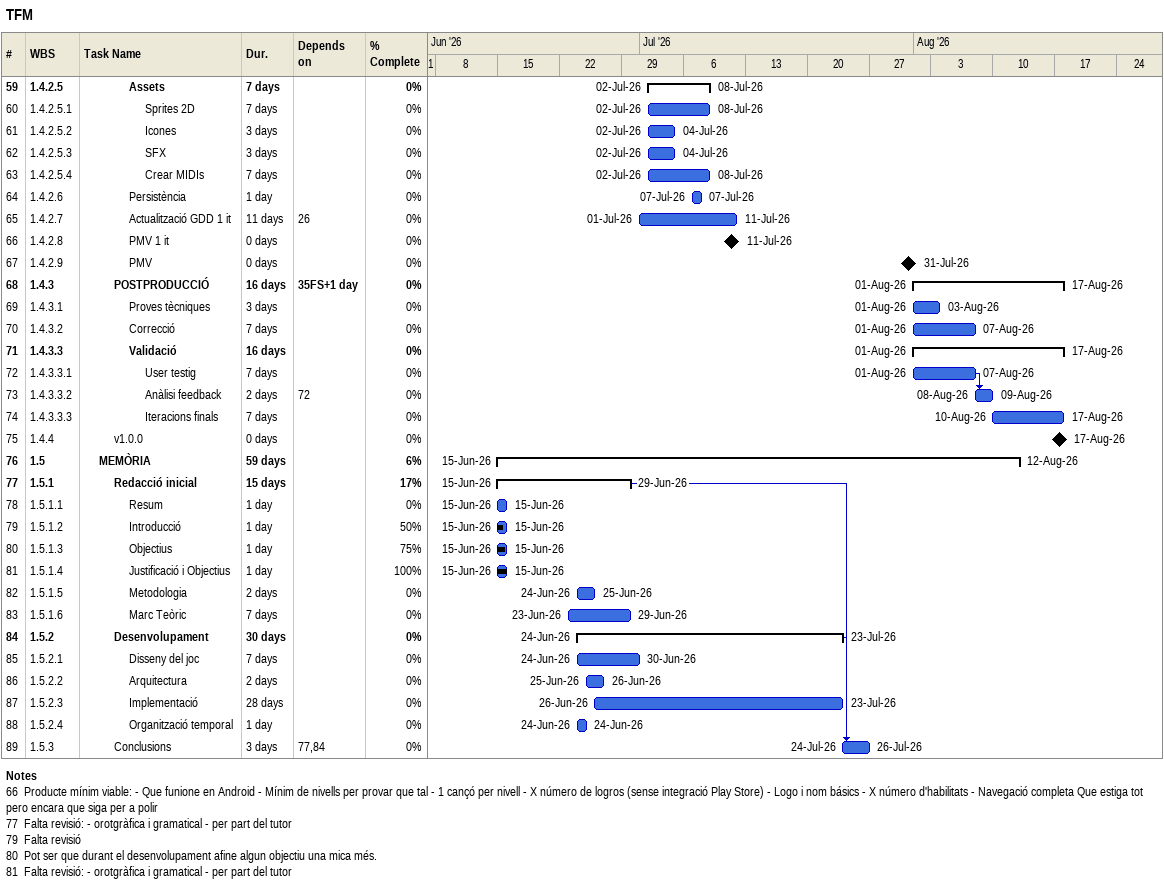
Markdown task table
TFM

| ID | WBS | Task | Duration | Start | Finish | Predecessors | % complete |
|---|---|---|---|---|---|---|---|
| 59 | 1.4.2.5 | **Assets** | 7d | 2026-07-02 | 2026-07-08 |  | 0 |
| 60 | 1.4.2.5.1 | Sprites 2D | 7d | 2026-07-02 | 2026-07-08 |  | 0 |
| 61 | 1.4.2.5.2 | Icones | 3d | 2026-07-02 | 2026-07-04 |  | 0 |
| 62 | 1.4.2.5.3 | SFX | 3d | 2026-07-02 | 2026-07-04 |  | 0 |
| 63 | 1.4.2.5.4 | Crear MIDIs | 7d | 2026-07-02 | 2026-07-08 |  | 0 |
| 64 | 1.4.2.6 | Persistència | 1d | 2026-07-07 | 2026-07-07 |  | 0 |
| 65 | 1.4.2.7 | Actualització GDD 1 it | 11d | 2026-07-01 | 2026-07-11 | 26 | 0 |
| 66 | 1.4.2.8 | PMV 1 it | 0d | 2026-07-11 | 2026-07-11 |  | 0 |
| 67 | 1.4.2.9 | PMV | 0d | 2026-07-31 | 2026-07-31 |  | 0 |
| 68 | 1.4.3 | **POSTPRODUCCIÓ** | 16d | 2026-08-01 | 2026-08-17 | 35FS+1d | 0 |
| 69 | 1.4.3.1 | Proves tècniques | 3d | 2026-08-01 | 2026-08-03 |  | 0 |
| 70 | 1.4.3.2 | Correcció | 7d | 2026-08-01 | 2026-08-07 |  | 0 |
| 71 | 1.4.3.3 | **Validació** | 16d | 2026-08-01 | 2026-08-17 |  | 0 |
| 72 | 1.4.3.3.1 | User testig | 7d | 2026-08-01 | 2026-08-07 |  | 0 |
| 73 | 1.4.3.3.2 | Anàlisi feedback | 2d | 2026-08-08 | 2026-08-09 | 72 | 0 |
| 74 | 1.4.3.3.3 | Iteracions finals | 7d | 2026-08-10 | 2026-08-17 |  | 0 |
| 75 | 1.4.4 | v1.0.0 | 0d | 2026-08-17 | 2026-08-17 |  | 0 |
| 76 | 1.5 | **MEMÒRIA** | 59d | 2026-06-15 | 2026-08-12 |  | 6 |
| 77 | 1.5.1 | **Redacció inicial** | 15d | 2026-06-15 | 2026-06-29 |  | 17 |
| 78 | 1.5.1.1 | Resum | 1d | 2026-06-15 | 2026-06-15 |  | 0 |
| 79 | 1.5.1.2 | Introducció | 1d | 2026-06-15 | 2026-06-15 |  | 50 |
| 80 | 1.5.1.3 | Objectius | 1d | 2026-06-15 | 2026-06-15 |  | 75 |
| 81 | 1.5.1.4 | Justificació i Objectius | 1d | 2026-06-15 | 2026-06-15 |  | 100 |
| 82 | 1.5.1.5 | Metodologia | 2d | 2026-06-24 | 2026-06-25 |  | 0 |
| 83 | 1.5.1.6 | Marc Teòric | 7d | 2026-06-23 | 2026-06-29 |  | 0 |
| 84 | 1.5.2 | **Desenvolupament** | 30d | 2026-06-24 | 2026-07-23 |  | 0 |
| 85 | 1.5.2.1 | Disseny del joc | 7d | 2026-06-24 | 2026-06-30 |  | 0 |
| 86 | 1.5.2.2 | Arquitectura | 2d | 2026-06-25 | 2026-06-26 |  | 0 |
| 87 | 1.5.2.3 | Implementació | 28d | 2026-06-26 | 2026-07-23 |  | 0 |
| 88 | 1.5.2.4 | Organització temporal | 1d | 2026-06-24 | 2026-06-24 |  | 0 |
| 89 | 1.5.3 | Conclusions | 3d | 2026-07-24 | 2026-07-26 | 77, 84 | 0 |

Notes
- 66: Producte mínim viable: - Que funione en Android - Mínim de nivells per provar que tal - 1 cançó per nivell - X número de logros (sense integració Play Store) - Logo i nom básics - X número d'habilitats - Navegació completa Que estiga tot pero encara que siga per a polir
- 77: Falta revisió: - orotgràfica i gramatical - per part del tutor
- 79: Falta revisió
- 80: Pot ser que durant el desenvolupament afine algun objectiu una mica més.
- 81: Falta revisió: - orotgràfica i gramatical - per part del tutor
